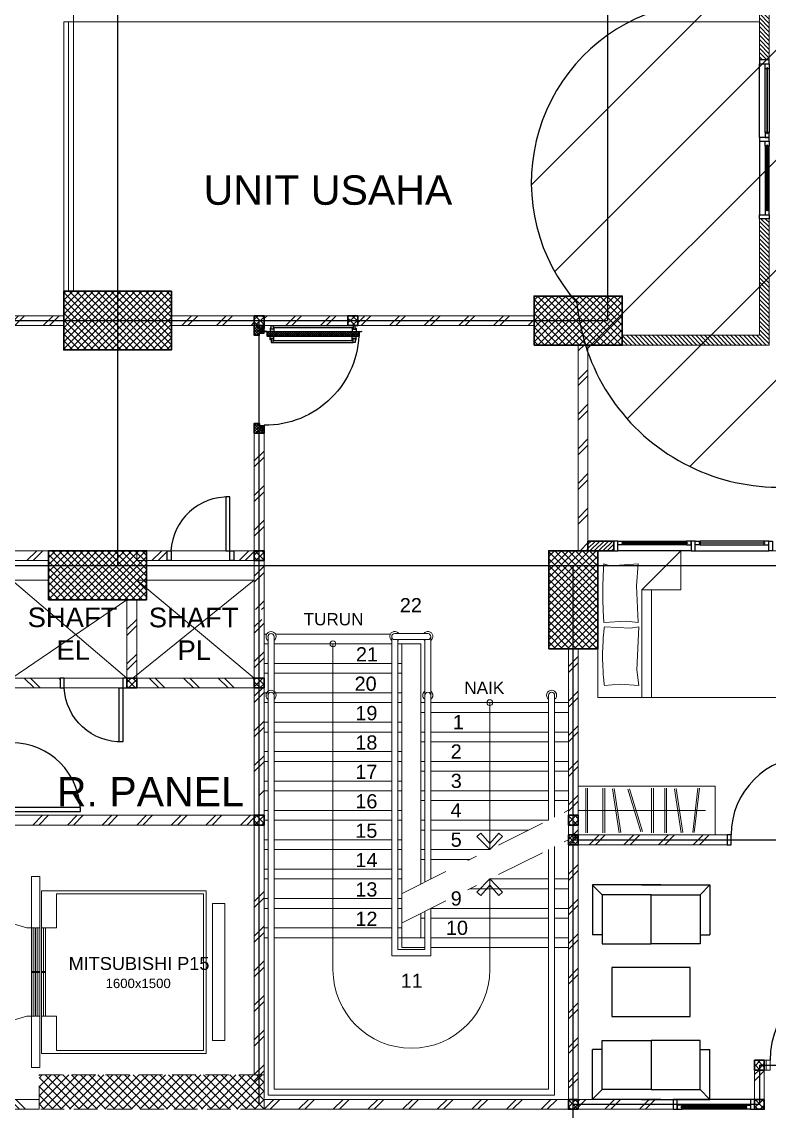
# Model space of a CAD drawing. Header units: millimetres. Extents: x -324 to 75, y -297 to 74.
# Drawn here: x -82.65 to -75.03, y 7.88 to 19 of the extents above; entities that cross this region are included whole.
import ezdxf
from ezdxf.enums import TextEntityAlignment as Align

# ---------------------------------------------------------------- set-up
doc = ezdxf.new("R2010")
doc.units = ezdxf.units.MM
doc.linetypes.add('ACAD_ISO02W100', pattern=[15, 12, -3])
doc.linetypes.add('DASHDOT', pattern=[1, 0.5, -0.25, 0, -0.25])
doc.layers.get('defpoints').update_dxf_attribs({"color": 1})
for name, color, linetype, lineweight in [('ars', 11, 'Continuous', 0), ('ars @ 1', 11, 'Continuous', 0), ('ARSIR', 31, 'Continuous', 5), ('KOL', 1, 'Continuous', 30), ('KOLOM', 4, 'Continuous', 9), ('lan', 7, 'Continuous', 15), ('LIFT', 15, 'Continuous', 15), ('NOT', 7, 'Continuous', 20), ('Stair', 7, 'Continuous', 15), ('tem', 5, 'Continuous', 20), ('u', 6, 'Continuous', 20)]:
    doc.layers.add(name, color=color, linetype=linetype, lineweight=lineweight)
doc.layers.add('as', color=1, linetype='Continuous', plot=False)
for name, color, linetype in [('FURNITURE', 68, 'Continuous'), ('HID', 1, 'Continuous'), ('Kusen', 30, 'Continuous'), ('STL', 6, 'Continuous')]:
    doc.layers.add(name, color=color, linetype=linetype)
doc.styles.add('RM25', font='arial.ttf')
doc.styles.get("Standard").update_dxf_attribs({"font": 'arial.ttf'})
pattern_1 = [(45, (0.09994, 0.1431), (-0.1767767, 0.1767767), []), (45, (0.16244, 0.1431), (-0.1767767, 0.1767767), [])]
pattern_2 = [(45, (0, -5), (-0.03535534, 0.03535534), []), (135, (0, -5), (-0.03535534, -0.03535534), [])]
pattern_3 = [(225, (1.1, 1e-06), (-0.014142, 0.014142), []), (135, (1.1, 1e-06), (0.014142, 0.014142), [])]
pattern_4 = [(315, (-2e-13, 1e-06), (0.014142, 0.014142), []), (45, (-2e-13, 1e-06), (-0.014142, 0.014142), [])]

# ---------------------------------------------------------------- blocks, each defined once
blk = doc.blocks.new('K 10.10')
at = {"layer": 'ars'}
h = blk.add_hatch(dxfattribs=at)
h.set_pattern_fill('_USER', color=256, scale=0.05, angle=45, double=1, pattern_type=0)
h.set_pattern_definition([(45, (0, 0), (-0.035355339, 0.035355339), []), (135, (0, 0), (-0.035355339, -0.035355339), [])])
h.paths.add_polyline_path([(1560.538, 1380.407), (1560.638, 1380.407), (1560.638, 1380.507), (1560.538, 1380.507)])
at = {"layer": 'KOL'}
blk.add_lwpolyline([(1560.538, 1380.407), (1560.638, 1380.407), (1560.638, 1380.507), (1560.538, 1380.507)], close=True, dxfattribs=at)
blk = doc.blocks.new('k1')
at = {"layer": 'ars'}
h = blk.add_hatch(dxfattribs=at)
h.set_pattern_fill('_USER', color=256, scale=0.05, angle=45, double=1, pattern_type=0)
h.set_pattern_definition(pattern_2)
h.paths.add_polyline_path([(-0.3, -0.55), (0.3, -0.55), (0.3, 0.55), (-0.3, 0.55)])
at = {"layer": 'KOL'}
blk.add_lwpolyline([(-0.3, -0.55), (0.3, -0.55), (0.3, 0.55), (-0.3, 0.55)], close=True, dxfattribs=at)
blk = doc.blocks.new('k2')
at = {"layer": 'ars'}
h = blk.add_hatch(dxfattribs=at)
h.set_pattern_fill('_USER', color=256, scale=0.05, angle=45, double=1, pattern_type=0)
h.set_pattern_definition(pattern_2)
h.paths.add_polyline_path([(-0.25, -0.5), (0.25, -0.5), (0.25, 0.5), (-0.25, 0.5)])
at = {"layer": 'KOL'}
blk.add_lwpolyline([(-0.25, -0.5), (0.25, -0.5), (0.25, 0.5), (-0.25, 0.5)], close=True, dxfattribs=at)
blk = doc.blocks.new('T. J1')
at = {"layer": 'Kusen'}
for p, q in [((-0.019, 0), (-0.769, 0)), ((-0.719, 0.1), (-0.069, 0.1)), ((-0.069, 0.06), (-0.719, 0.06)), ((0.021, 0), (0.771, 0)), ((0.721, 0.1), (0.071, 0.1)), ((0.071, 0.06), (0.721, 0.06))]:
    blk.add_line(p, q, dxfattribs=at)
for points in [[(-0.809, 0), (-0.769, 0), (-0.769, 0.1), (-0.809, 0.1)], [(-0.019, 0), (0.021, 0), (0.021, 0.1), (-0.019, 0.1)], [(0.811, 0), (0.771, 0), (0.771, 0.1), (0.811, 0.1)]]:
    blk.add_lwpolyline(points, close=True, dxfattribs=at)
for points in [[(-0.719, 0.077), (-0.719, 0.06), (-0.769, 0.06), (-0.769, 0.1), (-0.719, 0.1), (-0.719, 0.082), (-0.729, 0.082), (-0.729, 0.077), (-0.719, 0.077)], [(-0.069, 0.077), (-0.069, 0.06), (-0.019, 0.06), (-0.019, 0.1), (-0.069, 0.1), (-0.069, 0.082), (-0.059, 0.082), (-0.059, 0.077), (-0.069, 0.077)], [(0.071, 0.077), (0.071, 0.06), (0.021, 0.06), (0.021, 0.1), (0.071, 0.1), (0.071, 0.082), (0.061, 0.082), (0.061, 0.077), (0.071, 0.077)], [(0.721, 0.077), (0.721, 0.06), (0.771, 0.06), (0.771, 0.1), (0.721, 0.1), (0.721, 0.082), (0.731, 0.082), (0.731, 0.077), (0.721, 0.077)]]:
    blk.add_lwpolyline(points, dxfattribs=at)
at = {"layer": 'Kusen', "color": 141}
for points in [[(-0.729, 0.077), (-0.059, 0.077), (-0.059, 0.082), (-0.729, 0.082)], [(0.731, 0.077), (0.061, 0.077), (0.061, 0.082), (0.731, 0.082)]]:
    blk.add_lwpolyline(points, close=True, dxfattribs=at)
blk = doc.blocks.new('k3')
at = {"layer": 'ars'}
h = blk.add_hatch(dxfattribs=at)
h.set_pattern_fill('_USER', color=256, scale=0.05, angle=45, double=1, pattern_type=0)
h.set_pattern_definition([(45, (0, -5.05), (-0.03535534, 0.03535534), []), (135, (0, -5.05), (-0.03535534, -0.03535534), [])])
h.paths.add_polyline_path([(-0.25, -0.45), (0.25, -0.45), (0.25, 0.45), (-0.25, 0.45)])
at = {"layer": 'KOL'}
blk.add_lwpolyline([(-0.25, -0.45), (0.25, -0.45), (0.25, 0.45), (-0.25, 0.45)], close=True, dxfattribs=at)
blk = doc.blocks.new('D-P90')
at = {"layer": 'ars'}
h = blk.add_hatch(dxfattribs=at)
h.set_pattern_fill('ANSI37', color=256, scale=0.005, angle=-90, style=0)
h.set_pattern_definition([(45, (-1350.94906, -1248.591899), (0.01122532015, -0.01122532015), []), (315, (-1350.94906, -1248.591899), (-0.01122532015, -0.01122532015), [])])
h.paths.add_polyline_path([(0.009, -0.183, -0.414214), (0.01, -0.184), (0.01, -1.116, -0.414214), (0.009, -1.117), (-0.034, -1.117, 0.414214), (-0.037, -1.12), (-0.037, -1.142, -1), (-0.038, -1.142), (-0.038, -0.158, -1), (-0.037, -0.158), (-0.037, -0.181, 0.414214), (-0.034, -0.183)])
at = {"layer": 'as'}
for p, q in [((-0.04, -0.158), (-0.046, -0.158)), ((-0.042, -0.161), (-0.042, -0.155))]:
    blk.add_line(p, q, dxfattribs=at)
at = {"layer": 'HID'}
for p, q in [((-0.044, -0.125), (-0.092, -0.077)), ((-0.042, -0.123), (-0.091, -0.075)), ((-0.066, -0.147), (-0.023, -0.104)), ((-0.063, -0.147), (-0.023, -0.107)), ((0.966, -0.147), (0.923, -0.104)), ((0.963, -0.147), (0.923, -0.107)), ((0.942, -0.123), (0.991, -0.075)), ((0.944, -0.125), (0.992, -0.077))]:
    blk.add_line(p, q, dxfattribs=at)
for points in [[(-0.044, -0.125), (-0.044, -0.125), (-0.042, -0.123), (-0.042, -0.123)], [(0.944, -0.125), (0.944, -0.125), (0.942, -0.123), (0.942, -0.123)]]:
    blk.add_lwpolyline(points, dxfattribs=at)
at = {"layer": 'KOL'}
blk.add_line((0.97, -0.13), (0.97, -0.15), dxfattribs=at)
at = {"layer": 'Kusen', "ltscale": 2}
for p, q in [((-0.099, -0.221), (-0.099, -1.06)), ((-0.074, -0.211), (-0.04, -0.211)), ((-0.074, -0.221), (-0.074, -0.211)), ((-0.061, -0.251), (-0.061, -0.211)), ((-0.04, -0.251), (-0.04, -0.211)), ((0.046, -0.211), (0.012, -0.211)), ((0.012, -0.251), (0.012, -0.211)), ((0.033, -0.251), (0.033, -0.211)), ((0.046, -0.221), (0.046, -0.211)), ((0.073, -0.221), (0.073, -1.06)), ((-0.079, -0.241), (-0.079, -1.06)), ((-0.074, -0.251), (-0.074, -0.241)), ((-0.074, -0.251), (-0.04, -0.251)), ((0.046, -0.251), (0.012, -0.251)), ((0.046, -0.251), (0.046, -0.241)), ((0.053, -0.241), (0.053, -1.06)), ((-0.074, -1.05), (-0.04, -1.05)), ((-0.074, -1.05), (-0.074, -1.06)), ((-0.074, -1.08), (-0.074, -1.09)), ((-0.074, -1.09), (-0.04, -1.09)), ((-0.061, -1.05), (-0.061, -1.09)), ((-0.04, -1.05), (-0.04, -1.09)), ((0.046, -1.05), (0.012, -1.05)), ((0.012, -1.05), (0.012, -1.09)), ((0.046, -1.09), (0.012, -1.09)), ((0.033, -1.05), (0.033, -1.09)), ((0.046, -1.05), (0.046, -1.06)), ((0.046, -1.08), (0.046, -1.09))]:
    blk.add_line(p, q, dxfattribs=at)
at = {"layer": 'Kusen'}
for p, q in [((-0.042, -0.155), (-0.038, -0.156)), ((-0.042, -0.157), (-0.038, -0.158))]:
    blk.add_line(p, q, dxfattribs=at)
at = {"layer": 'Kusen', "ltscale": 2}
for points in [[(-0.099, -0.241), (-0.061, -0.241), (-0.061, -0.221), (-0.099, -0.221), (-0.099, -0.241)], [(0.073, -0.241), (0.033, -0.241), (0.033, -0.221), (0.073, -0.221), (0.073, -0.241)], [(-0.101, -1.06), (-0.061, -1.06), (-0.061, -1.08), (-0.101, -1.08), (-0.101, -1.06)], [(0.073, -1.06), (0.033, -1.06), (0.033, -1.08), (0.073, -1.08), (0.073, -1.06)]]:
    blk.add_lwpolyline(points, dxfattribs=at)
at = {"layer": 'Kusen'}
blk.add_circle((-0.042, -0.158), 0.001, dxfattribs=at)
for radius, start, end in [(0.0025, 75.7804, 11.3851), (0.961, 270, 0.4597)]:
    blk.add_arc((-0.042, -0.158), radius, start, end, dxfattribs=at)
at = {"layer": 'STL'}
for p, q in [((-0.038, -0.158), (-0.038, -1.142)), ((-0.037, -0.181), (-0.037, -0.158)), ((-0.034, -0.183), (0.009, -0.183)), ((0.01, -0.184), (0.01, -1.116)), ((-0.037, -1.12), (-0.037, -1.142)), ((-0.034, -1.117), (0.009, -1.117))]:
    blk.add_line(p, q, dxfattribs=at)
for points in [[(0, -0.1), (0, -0.103), (-0.019, -0.103, 0.414214), (-0.02, -0.105), (-0.02, -0.148, -0.414214), (-0.022, -0.15), (-0.068, -0.15, -0.414214), (-0.07, -0.148), (-0.07, -0.13), (-0.067, -0.13), (-0.067, -0.146, 0.414214), (-0.065, -0.147), (-0.024, -0.147, 0.414214), (-0.023, -0.146), (-0.023, -0.102, -0.414214), (-0.021, -0.1)], [(0.9, -0.1), (0.9, -0.103), (0.919, -0.103, -0.414214), (0.92, -0.105), (0.92, -0.148, 0.414214), (0.922, -0.15), (0.968, -0.15, 0.414214), (0.97, -0.148), (0.97, -0.13), (0.967, -0.13), (0.967, -0.146, -0.414214), (0.966, -0.147), (0.925, -0.147, -0.414214), (0.923, -0.146), (0.923, -0.102, 0.414214), (0.921, -0.1)]]:
    blk.add_lwpolyline(points, format="xyb", close=True, dxfattribs=at)
blk.add_lwpolyline([(0.009, -0.182), (-0.034, -0.182, -0.414214), (-0.035, -0.181), (-0.035, -0.158, 1), (-0.04, -0.158), (-0.04, -1.142, 1), (-0.035, -1.142), (-0.035, -1.12, -0.414214), (-0.034, -1.119), (0.009, -1.119, 0.414214), (0.012, -1.116), (0.012, -0.184)], format="xyb", dxfattribs=at)
for centre, radius, start, end in [((-0.038, -0.158), 0.00075, 0, 180), ((-0.034, -0.181), 0.0025, 180, 270), ((0.009, -0.184), 0.0025, 360, 90), ((0.009, -0.184), 0.001, 360, 90), ((-0.038, -1.142), 0.00075, 180, 0), ((-0.034, -1.12), 0.0025, 90, 180), ((0.009, -1.116), 0.001, 270, 0)]:
    blk.add_arc(centre, radius, start, end, dxfattribs=at)
blk = doc.blocks.new('PINTU DARURAT')
at = {"layer": 'ARSIR'}
h = blk.add_hatch(dxfattribs=at)
h.set_pattern_fill('_USER', color=256, scale=0.02, angle=315, style=0, double=1, pattern_type=0)
h.set_pattern_definition(pattern_4)
edge = h.paths.add_edge_path()
edge.add_line((0, 0), (0.1, 0))
edge.add_line((0.1, 0), (0.1, 0.05))
edge.add_line((0.1, 0.05), (0.077, 0.05))
edge.add_line((0.077, 0.05), (0.077, 0.096))
edge.add_arc((0.076, 0.096), 0.0015, 360, 450)
edge.add_line((0.075, 0.097), (0.035, 0.097))
edge.add_arc((0.035, 0.096), 0.0015, 90, 180)
edge.add_line((0.033, 0.096), (0.033, 0.08))
edge.add_line((0.033, 0.08), (0.03, 0.08))
edge.add_line((0.03, 0.08), (0.03, 0.1))
edge.add_line((0.03, 0.1), (0, 0.1))
edge.add_line((0, 0.1), (0, 0))
h = blk.add_hatch(dxfattribs=at)
h.set_pattern_fill('_USER', color=256, scale=0.02, angle=315, style=0, double=1, pattern_type=0)
h.set_pattern_definition(pattern_4)
edge = h.paths.add_edge_path()
edge.add_line((0, 0), (0.1, 0))
edge.add_line((0.1, 0), (0.1, 0.05))
edge.add_line((0.1, 0.05), (0.077, 0.05))
edge.add_line((0.077, 0.05), (0.077, 0.096))
edge.add_arc((0.076, 0.096), 0.0015, 360, 450)
edge.add_line((0.075, 0.097), (0.035, 0.097))
edge.add_arc((0.035, 0.096), 0.0015, 90, 180)
edge.add_line((0.033, 0.096), (0.033, 0.08))
edge.add_line((0.033, 0.08), (0.03, 0.08))
edge.add_line((0.03, 0.08), (0.03, 0.1))
edge.add_line((0.03, 0.1), (0, 0.1))
edge.add_line((0, 0.1), (0, 0))
h = blk.add_hatch(dxfattribs=at)
h.set_pattern_fill('_USER', color=256, scale=0.02, angle=315, style=0, double=1, pattern_type=0)
h.set_pattern_definition(pattern_3)
edge = h.paths.add_edge_path()
edge.add_line((1.1, 0), (1, 0))
edge.add_line((1, 0), (1, 0.05))
edge.add_line((1, 0.05), (1.023, 0.05))
edge.add_line((1.023, 0.05), (1.023, 0.096))
edge.add_arc((1.024, 0.096), 0.0015, -630, -540, ccw=False)
edge.add_line((1.024, 0.097), (1.065, 0.097))
edge.add_arc((1.065, 0.096), 0.0015, -360, -270, ccw=False)
edge.add_line((1.067, 0.096), (1.067, 0.08))
edge.add_line((1.067, 0.08), (1.07, 0.08))
edge.add_line((1.07, 0.08), (1.07, 0.1))
edge.add_line((1.07, 0.1), (1.1, 0.1))
edge.add_line((1.1, 0.1), (1.1, 0))
h = blk.add_hatch(dxfattribs=at)
h.set_pattern_fill('_USER', color=256, scale=0.02, angle=315, style=0, double=1, pattern_type=0)
h.set_pattern_definition(pattern_3)
edge = h.paths.add_edge_path()
edge.add_line((1.1, 0), (1, 0))
edge.add_line((1, 0), (1, 0.05))
edge.add_line((1, 0.05), (1.023, 0.05))
edge.add_line((1.023, 0.05), (1.023, 0.096))
edge.add_arc((1.024, 0.096), 0.0015, -630, -540, ccw=False)
edge.add_line((1.024, 0.097), (1.065, 0.097))
edge.add_arc((1.065, 0.096), 0.0015, -360, -270, ccw=False)
edge.add_line((1.067, 0.096), (1.067, 0.08))
edge.add_line((1.067, 0.08), (1.07, 0.08))
edge.add_line((1.07, 0.08), (1.07, 0.1))
edge.add_line((1.07, 0.1), (1.1, 0.1))
edge.add_line((1.1, 0.1), (1.1, 0))
at = {"layer": 'KOL'}
blk.add_line((1.1, 0.1), (1.1, 0), dxfattribs=at)
blk.add_line((1.1, 0.1), (1.1, 0), dxfattribs=at)
blk.add_line((1.1, 0.1), (1.1, 0), dxfattribs=at)
blk.add_line((1.1, 0.1), (1.1, 0), dxfattribs=at)
for points in [[(0, 0), (0.1, 0), (0.1, 0.05), (0.077, 0.05), (0.077, 0.096, 0.414214), (0.075, 0.097), (0.035, 0.097, 0.414214), (0.033, 0.096), (0.033, 0.08), (0.03, 0.08), (0.03, 0.1), (0, 0.1)], [(0, 0), (0.1, 0), (0.1, 0.05), (0.077, 0.05), (0.077, 0.096, 0.414214), (0.075, 0.097), (0.035, 0.097, 0.414214), (0.033, 0.096), (0.033, 0.08), (0.03, 0.08), (0.03, 0.1), (0, 0.1)], [(1.1, 0), (1, 0), (1, 0.05), (1.023, 0.05), (1.023, 0.096, -0.414214), (1.024, 0.097), (1.065, 0.097, -0.414214), (1.067, 0.096), (1.067, 0.08), (1.07, 0.08), (1.07, 0.1), (1.1, 0.1)], [(1.1, 0), (1, 0), (1, 0.05), (1.023, 0.05), (1.023, 0.096, -0.414214), (1.024, 0.097), (1.065, 0.097, -0.414214), (1.067, 0.096), (1.067, 0.08), (1.07, 0.08), (1.07, 0.1), (1.1, 0.1)]]:
    blk.add_lwpolyline(points, format="xyb", close=True, dxfattribs=at)
at = {"layer": 'Kusen', "xscale": -1, "rotation": 180}
blk.add_blockref('D-P90', (0.1, -0.05), dxfattribs=at)
blk = doc.blocks.new('P.80')
at = {"layer": 'Kusen'}
for points in [[(-69.809, -74.837), (-69.769, -74.837), (-69.769, -74.037), (-69.809, -74.037)], [(-70.609, -74.937), (-70.569, -74.937), (-70.569, -74.837), (-70.609, -74.837)], [(-69.769, -74.937), (-69.729, -74.937), (-69.729, -74.837), (-69.769, -74.837)]]:
    blk.add_lwpolyline(points, close=True, dxfattribs=at)
blk.add_arc((-69.769, -74.837), 0.8, 90, 180, dxfattribs=at)
blk = doc.blocks.new('P-90')
at = {"layer": 'Kusen'}
blk.add_lwpolyline([(374.691, -21.598), (374.741, -21.598), (374.741, -22.498), (374.691, -22.498)], close=True, dxfattribs=at)
at = {"layer": 'Kusen', "lineweight": 9}
for points in [[(373.801, -22.498), (373.841, -22.498), (373.841, -22.598), (373.801, -22.598)], [(374.741, -22.498), (374.781, -22.498), (374.781, -22.598), (374.741, -22.598)]]:
    blk.add_lwpolyline(points, close=True, dxfattribs=at)
at = {"layer": 'Kusen'}
blk.add_arc((374.741, -22.498), 0.9, 90, 180, dxfattribs=at)
blk = doc.blocks.new('BED1')
at = {"color": 0, "linetype": 'Continuous'}
for points in [[(1.998, 0), (1.998, 1.498), (0, 1.498), (0, 0), (1.998, 0)], [(1.548, 1.099), (1.149, 1.099), (1.149, 1.498), (1.548, 1.099)], [(1.935, 1.366), (1.944, 1.246), (1.947, 1.126), (1.947, 1.006), (1.944, 0.886), (1.935, 0.766), (1.707, 0.781), (1.586, 0.766), (1.602, 1.14), (1.586, 1.366), (1.872, 1.343), (1.935, 1.366)], [(1.449, 1.099), (1.449, 0)], [(1.548, 1.099), (1.548, 0)], [(1.93, 0.123), (1.772, 0.138), (1.58, 0.123), (1.598, 0.283), (1.58, 0.723), (1.663, 0.709), (1.93, 0.723)], [(1.93, 0.123), (1.931, 0.133), (1.932, 0.143), (1.933, 0.151), (1.935, 0.161), (1.935, 0.171), (1.936, 0.18), (1.937, 0.189), (1.938, 0.199), (1.938, 0.208), (1.939, 0.218), (1.941, 0.226), (1.941, 0.236), (1.942, 0.246), (1.942, 0.254), (1.943, 0.264), (1.943, 0.274), (1.944, 0.283), (1.944, 0.292), (1.946, 0.301), (1.946, 0.311), (1.946, 0.321), (1.947, 0.329), (1.947, 0.339), (1.947, 0.349), (1.947, 0.358), (1.948, 0.367), (1.948, 0.377), (1.948, 0.386), (1.948, 0.396), (1.948, 0.404), (1.948, 0.414), (1.948, 0.424), (1.948, 0.433), (1.948, 0.442), (1.948, 0.452), (1.948, 0.461), (1.948, 0.471), (1.948, 0.479), (1.947, 0.489), (1.947, 0.499), (1.947, 0.508), (1.947, 0.517), (1.946, 0.527), (1.946, 0.536), (1.946, 0.546), (1.944, 0.554), (1.944, 0.564), (1.943, 0.574), (1.943, 0.584), (1.942, 0.592), (1.942, 0.602), (1.941, 0.611), (1.941, 0.62), (1.939, 0.63), (1.938, 0.639), (1.938, 0.649), (1.937, 0.657), (1.936, 0.667), (1.935, 0.677), (1.935, 0.686), (1.933, 0.695), (1.932, 0.705), (1.931, 0.714), (1.93, 0.723)]]:
    blk.add_lwpolyline(points, dxfattribs=at)
blk = doc.blocks.new('LEMARI1')
for points in [[(0.7, 0.499), (-0.7, 0.499)], [(-0.7, 0), (0.7, 0), (0.7, 0.499), (-0.7, 0.499), (-0.7, 0)], [(-0.539, 0.476), (-0.485, 0.023)], [(-0.469, 0.025), (-0.521, 0.477)], [(-0.3, 0.475), (-0.37, 0.024)], [(-0.352, 0.022), (-0.282, 0.471)], [(-0.203, 0.477), (-0.203, 0.022)], [(-0.185, 0.022), (-0.185, 0.477)], [(-0.068, 0.477), (-0.068, 0.022)], [(-0.05, 0.022), (-0.05, 0.477)], [(0.176, 0.472), (0.044, 0.036)], [(0.061, 0.031), (0.194, 0.467)], [(0.332, 0.475), (0.263, 0.024)], [(0.28, 0.022), (0.35, 0.471)], [(0.429, 0.477), (0.429, 0.022)], [(0.447, 0.022), (0.447, 0.477)], [(0.605, 0.477), (0.605, 0.022)], [(0.623, 0.022), (0.623, 0.477)], [(0.7, 0.249), (-0.599, 0.249)]]:
    blk.add_lwpolyline(points)
blk = doc.blocks.new('tamu02')
at = {"linetype": 'Continuous'}
for points in [[(-0.5, 1.245), (-0.6, 1.345)], [(0.1, 1.345), (-0.599, 1.345), (-0.599, 0.834)], [(-0.099, 1.345), (0.6, 1.345), (0.6, 0.834)], [(0.5, 1.245), (0.6, 1.345)], [(-0.499, 0.744), (0, 0.744), (0, 1.245), (-0.499, 1.245), (-0.499, 0.744)], [(0.5, 0.744), (0, 0.744), (0, 1.245), (0.5, 1.245), (0.5, 0.744)], [(-0.499, 0.834), (-0.599, 0.834)], [(0.5, 0.834), (0.6, 0.834)], [(-0.499, -0.244), (0, -0.244), (0, -0.745), (-0.499, -0.745), (-0.499, -0.244)], [(0.5, -0.244), (0, -0.244), (0, -0.745), (0.5, -0.745), (0.5, -0.244)], [(0.1, -0.845), (-0.599, -0.845), (-0.599, -0.334)], [(-0.499, -0.334), (-0.599, -0.334)], [(-0.099, -0.845), (0.6, -0.845), (0.6, -0.334)], [(0.5, -0.334), (0.6, -0.334)], [(-0.5, -0.745), (-0.6, -0.845)], [(0.5, -0.745), (0.6, -0.845)]]:
    blk.add_lwpolyline(points, dxfattribs=at)
blk.add_lwpolyline([(0.4, 0.5), (0.4, 0), (-0.4, 0), (-0.4, 0.5), (0.4, 0.5)])
blk = doc.blocks.new('T. J2')
at = {"layer": 'Kusen'}
for p, q in [((-0.419, 0), (0.331, 0)), ((-0.369, 0.1), (0.281, 0.1)), ((0.281, 0.06), (-0.369, 0.06))]:
    blk.add_line(p, q, dxfattribs=at)
for points in [[(-0.459, 0), (-0.419, 0), (-0.419, 0.1), (-0.459, 0.1)], [(0.331, 0), (0.371, 0), (0.371, 0.1), (0.331, 0.1)]]:
    blk.add_lwpolyline(points, close=True, dxfattribs=at)
for points in [[(-0.369, 0.077), (-0.369, 0.06), (-0.419, 0.06), (-0.419, 0.1), (-0.369, 0.1), (-0.369, 0.082), (-0.379, 0.082), (-0.379, 0.077), (-0.369, 0.077)], [(0.281, 0.077), (0.281, 0.06), (0.331, 0.06), (0.331, 0.1), (0.281, 0.1), (0.281, 0.082), (0.291, 0.082), (0.291, 0.077), (0.281, 0.077)]]:
    blk.add_lwpolyline(points, dxfattribs=at)
at = {"layer": 'Kusen', "color": 141}
blk.add_lwpolyline([(-0.379, 0.077), (0.291, 0.077), (0.291, 0.082), (-0.379, 0.082)], close=True, dxfattribs=at)
blk = doc.blocks.new('P.60')
at = {"layer": 'Kusen'}
for points in [[(1472.835, 997.535), (1472.875, 997.535), (1472.875, 997.435), (1472.835, 997.435)], [(1473.475, 997.535), (1473.515, 997.535), (1473.515, 997.435), (1473.475, 997.435)], [(1472.875, 996.885), (1472.915, 996.885), (1472.915, 997.435), (1472.875, 997.435)]]:
    blk.add_lwpolyline(points, close=True, dxfattribs=at)
blk.add_arc((1472.895, 997.466), 0.581, 268.0266, 356.9943, dxfattribs=at)
blk = doc.blocks.new('LIFT PENUMPANG')
at = {"layer": 'LIFT'}
for points in [[(-0.705, 1.955), (-0.705, 1.83), (0.695, 1.83), (0.695, 1.955)], [(-0.835, 1.765), (-0.835, 0.085), (0.825, 0.085), (0.825, 1.765)], [(-0.805, 1.735), (-0.805, 0.235), (-0.455, 0.235), (-0.455, 0.085), (0.445, 0.085), (0.445, 0.235), (0.795, 0.235), (0.795, 1.735)], [(-0.455, 0.085), (0.445, 0.085), (0.445, 0.125), (-0.455, 0.125)], [(-0.455, 0.105), (0.445, 0.105), (0.445, 0.125), (-0.455, 0.125)], [(-0.01, 0.125), (0, 0.125), (0, 0.085), (-0.01, 0.085)], [(-0.455, 0.025), (0.445, 0.025), (0.445, 0.065), (-0.455, 0.065)], [(-0.455, 0.045), (0.445, 0.045), (0.445, 0.065), (-0.455, 0.065)], [(-0.455, -0.02), (0.445, -0.02), (0.445, 0.02), (-0.455, 0.02)], [(-0.455, 0), (0.445, 0), (0.445, 0.02), (-0.455, 0.02)], [(-0.01, 0.065), (0, 0.065), (0, 0.025), (-0.01, 0.025)], [(-0.01, 0.02), (0, 0.02), (0, -0.02), (-0.01, -0.02)]]:
    blk.add_lwpolyline(points, close=True, dxfattribs=at)
for points in [[(-0.455, -0.02), (-0.98, -0.02), (-0.98, 0.065), (0.97, 0.065), (0.97, -0.02), (0.445, -0.02)], [(-0.455, -0.02), (-0.455, -0.065), (-0.53, -0.32)], [(0.445, -0.02), (0.445, -0.065), (0.52, -0.32)]]:
    blk.add_lwpolyline(points, dxfattribs=at)
at = {"layer": 'KOLOM', "extrusion": (0, 0, -1), "zscale": -1, "rotation": 270}
blk.add_blockref('K 10.10', (-1379.877, 1560.318), dxfattribs=at)
at = {"layer": 'KOLOM', "extrusion": (0, 0, -1), "xscale": -1, "zscale": -1, "rotation": 90}
blk.add_blockref('K 10.10', (1379.887, 1560.318), dxfattribs=at)
blk = doc.blocks.new('LIFT TENGAH')
at = {"layer": 'ars'}
h = blk.add_hatch(dxfattribs=at)
h.set_pattern_fill('TEMBOK', color=256, scale=0.25)
h.set_pattern_definition([(45, (1.7978, -8.52464), (-0.1767767, 0.1767767), []), (45, (1.8603, -8.52464), (-0.1767767, 0.1767767), [])])
h.paths.add_polyline_path([(4.185, 5.6), (3.81, 5.6), (3.81, 5.7), (4.185, 5.7)])
h = blk.add_hatch(dxfattribs=at)
h.set_pattern_fill('TEMBOK', color=256, scale=0.25)
h.set_pattern_definition([(45, (3.0728, -8.52464), (-0.1767767, 0.1767767), []), (45, (3.1353, -8.52464), (-0.1767767, 0.1767767), [])])
h.paths.add_polyline_path([(5.395, 5.6), (5.085, 5.6), (5.085, 5.7), (5.395, 5.7)])
h = blk.add_hatch(dxfattribs=at)
h.set_pattern_fill('TEMBOK', color=256, scale=0.25)
h.set_pattern_definition([(45, (3.9628, -8.52464), (-0.1767767, 0.1767767), []), (45, (4.0253, -8.52464), (-0.1767767, 0.1767767), [])])
h.paths.add_polyline_path([(6.285, 5.6), (6.075, 5.6), (6.075, 5.7), (6.285, 5.7)])
h = blk.add_hatch(dxfattribs=at)
h.set_pattern_fill('TEMBOK', color=256, scale=0.25)
h.set_pattern_definition([(45, (-33.865, -7.775), (-0.1767767, 0.1767767), []), (45, (-33.8025, -7.775), (-0.1767767, 0.1767767), [])])
h.paths.add_polyline_path([(6.285, 5.6), (6.385, 5.6), (6.385, 5.1), (6.285, 5.1)])
h = blk.add_hatch(dxfattribs=at)
h.set_pattern_fill('TEMBOK', color=256, scale=0.25)
h.set_pattern_definition([(45, (30.8678, -10.87464), (-0.1767767, 0.1767767), []), (45, (30.9303, -10.87464), (-0.1767767, 0.1767767), [])])
h.paths.add_polyline_path([(4.985, 4.4), (5.085, 4.4), (5.085, 5.2), (4.985, 5.2)])
h = blk.add_hatch(dxfattribs=at)
h.set_pattern_fill('TEMBOK', color=256, scale=0.25)
h.set_pattern_definition([(45, (-0.87266, -7.475), (-0.1767767, 0.1767767), []), (45, (-0.81016, -7.475), (-0.1767767, 0.1767767), [])])
h.paths.add_polyline_path([(6.385, 3.2), (6.385, 5), (6.285, 5), (6.285, 3.2)])
h = blk.add_hatch(dxfattribs=at)
h.set_pattern_fill('TEMBOK', color=256, scale=0.25)
h.set_pattern_definition([(315, (-4.09, 47.955), (-0.1767767, -0.1767767), []), (315, (-4.0275, 47.955), (-0.1767767, -0.1767767), [])])
h.paths.add_polyline_path([(3.81, 4.4), (3.81, 4.3), (4.305, 4.3), (4.305, 4.4)])
h = blk.add_hatch(dxfattribs=at)
h.set_pattern_fill('TEMBOK', color=256, scale=0.25)
h.set_pattern_definition([(315, (-2.11, 47.955), (-0.1767767, -0.1767767), []), (315, (-2.0475, 47.955), (-0.1767767, -0.1767767), [])])
h.paths.add_polyline_path([(6.285, 4.3), (5.085, 4.3), (5.085, 4.4), (6.285, 4.4)])
at = {"layer": 'ars @ 1'}
h = blk.add_hatch(dxfattribs=at)
h.set_pattern_fill('TEMBOK', color=256, scale=0.25)
h.set_pattern_definition([(45, (1555.54661, -439.5552), (-0.176776695, 0.176776695), []), (45, (1555.60911, -439.5552), (-0.176776695, 0.176776695), [])])
h.paths.add_polyline_path([(3.81, 3), (3.81, 2.9), (6.285, 2.9), (6.285, 3)])
h = blk.add_hatch(dxfattribs=at)
h.set_pattern_fill('TEMBOK', color=256, scale=0.25)
h.set_pattern_definition([(45, (1555.45412, -401.6752), (-0.176776695, 0.176776695), []), (45, (1555.51662, -401.6752), (-0.176776695, 0.176776695), [])])
h.paths.add_polyline_path([(6.285, 0.1), (6.385, 0.1), (6.385, 2.4), (6.285, 2.4)])
h = blk.add_hatch(dxfattribs=at)
h.set_pattern_fill('TEMBOK', color=256, scale=0.25)
h.set_pattern_definition([(315, (1555.54661, 442.5552), (-0.176776695, -0.176776695), []), (315, (1555.60911, 442.5552), (-0.176776695, -0.176776695), [])])
h.paths.add_polyline_path([(4.088, 0), (4.088, 0.1), (3.81, 0.1), (3.81, 0)])
at = {"layer": 'KOLOM'}
h = blk.add_hatch(dxfattribs=at)
h.set_pattern_fill('ANSI37', color=256, scale=0.02, style=0)
h.set_pattern_definition([(45, (250.513103, -153.6083), (-0.04490128, 0.04490128), []), (135, (250.513103, -153.6083), (-0.04490128, -0.04490128), [])])
h.paths.add_polyline_path([(4.088, 0.35), (4.088, 0), (6.385, 0), (6.385, 0.35)])
for p, q in [((5.995, 5.7), (5.435, 5.7)), ((6.035, 5.6), (5.435, 5.6)), ((4.985, 4.4), (3.81, 5.4)), ((3.81, 4.4), (4.985, 5.2))]:
    blk.add_line(p, q)
for points in [[(3.81, 5.4), (4.185, 5.4)], [(6.285, 5.4), (5.047, 4.4)], [(5.085, 5.4), (6.285, 5.4)], [(5.085, 5.4), (6.285, 4.4)]]:
    blk.add_lwpolyline(points)
at = {"layer": 'ars'}
for p, q in [((6.412, 4.25), (6.385, 4.25)), ((6.412, 4.25), (6.385, 4.25)), ((6.425, 0.144), (6.425, 4.225)), ((6.488, 0.206), (6.488, 4.225)), ((6.425, 3.95), (6.385, 3.95)), ((6.425, 3.65), (6.385, 3.65)), ((6.425, 3.35), (6.385, 3.35)), ((6.425, 3.05), (6.385, 3.05)), ((6.425, 2.75), (6.385, 2.75)), ((6.425, 2.45), (6.385, 2.45)), ((6.425, 2.15), (6.385, 2.15)), ((6.425, 1.85), (6.385, 1.85))]:
    blk.add_line(p, q, dxfattribs=at)
for radius, start, end in [(0.0512, 307.5719, 232.4281), (0.0312, 0, 180)]:
    blk.add_arc((6.456, 4.225), radius, start, end, dxfattribs=at)
at = {"layer": 'KOLOM', "linetype": 'ACAD_ISO02W100', "ltscale": 0.02}
blk.add_lwpolyline([(4.088, 0.35), (6.385, 0.35), (6.385, 0), (4.088, 0)], close=True, dxfattribs=at)
at = {"layer": 'Kusen'}
blk.add_lwpolyline([(3.81, 3.08), (3.81, 3.04), (4.51, 3.04), (4.51, 3.08)], close=True, dxfattribs=at)
blk.add_arc((3.81, 3.04), 0.7, 0, 90, dxfattribs=at)
at = {"layer": 'lan'}
for p, q in [((6.425, 4.15), (6.385, 4.15)), ((6.425, 3.85), (6.385, 3.85)), ((6.425, 3.55), (6.385, 3.55)), ((6.425, 3.25), (6.385, 3.25)), ((6.425, 2.95), (6.385, 2.95)), ((6.425, 2.65), (6.385, 2.65)), ((6.425, 2.35), (6.385, 2.35)), ((6.425, 2.05), (6.385, 2.05)), ((6.425, 1.75), (6.385, 1.75))]:
    blk.add_line(p, q, dxfattribs=at)
at = {"layer": 'tem'}
for points in [[(4.185, 5.6), (3.81, 5.6), (3.81, 5.7), (4.185, 5.7)], [(5.395, 5.6), (5.085, 5.6), (5.085, 5.7), (5.395, 5.7)], [(6.285, 5.6), (6.075, 5.6), (6.075, 5.7), (6.285, 5.7)], [(6.385, 4.4), (6.385, 5.6), (6.285, 5.6), (6.285, 4.4)], [(5.085, 4.4), (4.985, 4.4), (4.985, 5.2), (5.085, 5.2)], [(4.305, 4.3), (3.81, 4.3), (3.81, 4.4), (4.305, 4.4)], [(4.345, 4.4), (4.945, 4.4), (4.945, 4.3), (4.345, 4.3)], [(6.285, 4.3), (5.085, 4.3), (5.085, 4.4), (6.285, 4.4)], [(6.385, 3), (6.385, 4.3), (6.285, 4.3), (6.285, 3)], [(3.81, 3), (3.81, 2.9), (6.285, 2.9), (6.285, 3)], [(6.285, 0.35), (6.385, 0.35), (6.385, 2.9), (6.285, 2.9)], [(3.81, 0), (3.81, 0.1), (4.088, 0.1), (4.088, 0)]]:
    blk.add_lwpolyline(points, close=True, dxfattribs=at)
at = {"rotation": 270}
blk.add_blockref('LIFT PENUMPANG', (4.03, 1.395), dxfattribs=at)
at = {"layer": 'KOLOM', "extrusion": (0, 0, -1), "xscale": -1, "zscale": -1, "rotation": 180}
for p in [(-1566.923, 1386.107), (-1565.623, 1384.807), (-1566.923, 1384.807), (-1566.923, 1383.407)]:
    blk.add_blockref('K 10.10', p, dxfattribs=at)
at = {"layer": 'Kusen', "rotation": 180}
blk.add_blockref('P.60', (1478.91, 1003.135), dxfattribs=at)
at = {"layer": 'Kusen', "xscale": -1}
blk.add_blockref('P.60', (1477.82, -993.135), dxfattribs=at)
blk = doc.blocks.new('A-2')
at = {"layer": 'ars'}
h = blk.add_hatch(dxfattribs=at)
h.set_pattern_fill('ANSI31', color=256, scale=0.25, style=0)
h.set_pattern_definition([(315, (7.367514, 41.76774), (-0.022097087, -0.022097087), [])])
h.paths.add_polyline_path([(8.467, 17.758), (8.567, 17.758), (8.567, 16.468), (7.067, 16.468), (7.067, 16.568), (8.467, 16.568)])
h.paths.add_polyline_path([(8.467, 20.558), (8.567, 20.558), (8.567, 19.378), (8.467, 19.378)])
h.paths.add_polyline_path([(8.467, 23.658), (8.567, 23.658), (8.567, 22.178), (8.467, 22.178)])
h.paths.add_polyline_path([(8.467, 26.758), (8.567, 26.758), (8.567, 25.278), (8.467, 25.278)])
h.paths.add_polyline_path([(8.467, 29.858), (8.567, 29.858), (8.567, 28.378), (8.467, 28.378)])
h.paths.add_polyline_path([(8.467, 32.958), (8.567, 32.958), (8.567, 31.478), (8.467, 31.478)])
h.paths.add_polyline_path([(8.467, 36.058), (8.567, 36.058), (8.567, 34.578), (8.467, 34.578)])
h.paths.add_polyline_path([(8.567, 40.778), (8.467, 40.778), (8.467, 41.668), (7.067, 41.668), (7.067, 41.768), (8.567, 41.768)])
h.paths.add_polyline_path([(8.467, 39.158), (8.567, 39.158), (8.567, 37.678), (8.467, 37.678)])
h = blk.add_hatch(dxfattribs=at)
h.set_pattern_fill('TEMBOK', color=256, scale=0.25)
h.set_pattern_definition(pattern_1)
h.paths.add_polyline_path([(1.367, 16.668), (1.367, 16.768), (-0.633, 16.768), (-0.633, 16.668)])
h = blk.add_hatch(dxfattribs=at)
h.set_pattern_fill('TEMBOK', color=256, scale=0.25)
h.set_pattern_definition(pattern_1)
h.paths.add_polyline_path([(3.312, 16.768), (3.312, 16.668), (2.467, 16.668), (2.467, 16.768)])
h = blk.add_hatch(dxfattribs=at)
h.set_pattern_fill('TEMBOK', color=256, scale=0.25)
h.set_pattern_definition(pattern_1)
h.paths.add_polyline_path([(4.267, 16.768), (4.267, 16.668), (3.412, 16.668), (3.412, 16.768)])
h = blk.add_hatch(dxfattribs=at)
h.set_pattern_fill('TEMBOK', color=256, scale=0.25)
h.set_pattern_definition(pattern_1)
h.paths.add_polyline_path([(6.167, 16.768), (6.167, 16.668), (4.367, 16.668), (4.367, 16.768)])
h = blk.add_hatch(dxfattribs=at)
h.set_pattern_fill('TEMBOK', color=256, scale=0.25)
h.set_pattern_definition(pattern_1)
h.paths.add_polyline_path([(6.617, 16.468), (6.717, 16.468), (6.717, 14.368), (6.617, 14.368)])
h = blk.add_hatch(dxfattribs=at)
h.set_pattern_fill('TEMBOK', color=256, scale=0.25)
h.set_pattern_definition(pattern_1)
h.paths.add_polyline_path([(3.312, 15.568), (3.412, 15.568), (3.412, 14.368), (3.312, 14.368)])
h = blk.add_hatch(dxfattribs=at)
h.set_pattern_fill('ANSI31', color=256, scale=0.25, angle=180, style=0)
h.set_pattern_definition([(45, (504.645883, -325.731844), (-0.0220970869, 0.0220970869), [])])
h.paths.add_polyline_path([(6.717, 14.368), (6.982, 14.368), (6.982, 14.468), (6.717, 14.468)])
h = blk.add_hatch(dxfattribs=at)
h.set_pattern_fill('TEMBOK', color=256, scale=0.25)
h.set_pattern_definition(pattern_1)
h.paths.add_polyline_path([(6.617, 11.668), (6.617, 13.368), (6.517, 13.368), (6.517, 11.668)])
h = blk.add_hatch(dxfattribs=at)
h.set_pattern_fill('TEMBOK', color=256, scale=0.25)
h.set_pattern_definition(pattern_1)
h.paths.add_polyline_path([(6.617, 8.768), (6.617, 11.568), (6.517, 11.568), (6.517, 8.768)])
h = blk.add_hatch(dxfattribs=at)
h.set_pattern_fill('TEMBOK', color=256, scale=0.25)
h.set_pattern_definition([(45, (43.49994, 0.1431), (-0.1767767, 0.1767767), []), (45, (43.56244, 0.1431), (-0.1767767, 0.1767767), [])])
h.paths.add_polyline_path([(6.617, 11.368), (8.137, 11.368), (8.137, 11.468), (6.617, 11.468)])
h = blk.add_hatch(dxfattribs=at)
h.set_pattern_fill('TEMBOK', color=256, scale=0.25)
h.set_pattern_definition([(45, (42.89994, -6.2569), (-0.1767767, 0.1767767), []), (45, (42.96244, -6.2569), (-0.1767767, 0.1767767), [])])
h.paths.add_polyline_path([(8.517, 8.768), (8.417, 8.768), (8.417, 9.068), (8.517, 9.068)])
h = blk.add_hatch(dxfattribs=at)
h.set_pattern_fill('TEMBOK', color=256, scale=0.25)
h.set_pattern_definition(pattern_1)
h.paths.add_polyline_path([(6.517, 8.668), (3.412, 8.668), (3.412, 8.768), (6.517, 8.768)])
h = blk.add_hatch(dxfattribs=at)
h.set_pattern_fill('TEMBOK', color=256, scale=0.25)
h.set_pattern_definition([(45, (42.94994, -2.5569), (-0.1767767, 0.1767767), []), (45, (43.01244, -2.5569), (-0.1767767, 0.1767767), [])])
h.paths.add_polyline_path([(6.617, 8.668), (7.587, 8.668), (7.587, 8.768), (6.617, 8.768)])
for p, q in [((3.439, 13.518), (3.412, 13.518)), ((3.452, 8.811), (3.452, 13.493)), ((3.515, 8.874), (3.515, 13.493)), ((4.701, 13.518), (3.528, 13.518)), ((4.715, 10.234), (4.715, 13.493)), ((4.746, 13.524), (5.083, 13.524)), ((4.746, 13.461), (5.083, 13.461)), ((4.777, 10.297), (4.777, 13.461)), ((5.052, 10.986), (5.052, 13.461)), ((5.115, 11.018), (5.115, 13.493)), ((3.452, 13.218), (3.412, 13.218)), ((4.715, 13.218), (3.515, 13.218)), ((4.817, 13.218), (4.777, 13.218)), ((3.452, 12.918), (3.412, 12.918)), ((4.715, 12.918), (3.515, 12.918)), ((4.817, 12.918), (4.777, 12.918)), ((6.315, 11.618), (6.315, 12.893)), ((6.377, 11.649), (6.377, 12.893)), ((5.052, 12.718), (5.012, 12.718)), ((6.315, 12.718), (5.115, 12.718)), ((6.517, 12.718), (6.377, 12.718)), ((3.452, 12.618), (3.412, 12.618)), ((4.715, 12.618), (3.515, 12.618)), ((4.817, 12.618), (4.777, 12.618)), ((5.052, 12.418), (5.012, 12.418)), ((6.315, 12.418), (5.115, 12.418)), ((6.517, 12.418), (6.377, 12.418)), ((3.452, 12.318), (3.412, 12.318)), ((4.715, 12.318), (3.515, 12.318)), ((4.817, 12.318), (4.777, 12.318)), ((3.452, 12.018), (3.412, 12.018)), ((4.715, 12.018), (3.515, 12.018)), ((4.817, 12.018), (4.777, 12.018)), ((5.052, 12.118), (5.012, 12.118)), ((6.315, 12.118), (5.115, 12.118)), ((6.517, 12.118), (6.377, 12.118)), ((5.052, 11.818), (5.012, 11.818)), ((6.315, 11.818), (5.115, 11.818)), ((6.517, 11.818), (6.377, 11.818)), ((3.452, 11.718), (3.412, 11.718)), ((4.715, 11.718), (3.515, 11.718)), ((4.817, 11.718), (4.777, 11.718)), ((5.052, 11.518), (5.012, 11.518)), ((6.115, 11.518), (5.115, 11.518)), ((3.452, 11.418), (3.412, 11.418)), ((4.715, 11.418), (3.515, 11.418)), ((4.817, 11.418), (4.777, 11.418)), ((6.377, 8.811), (6.377, 11.349)), ((6.315, 8.874), (6.315, 11.318)), ((5.052, 11.218), (5.012, 11.218)), ((5.515, 11.218), (5.115, 11.218)), ((3.452, 11.118), (3.412, 11.118)), ((4.715, 11.118), (3.515, 11.118)), ((4.817, 11.118), (4.777, 11.118)), ((6.315, 10.918), (5.515, 10.918)), ((6.517, 10.918), (6.377, 10.918)), ((3.452, 10.818), (3.412, 10.818)), ((4.715, 10.818), (3.515, 10.818)), ((4.817, 10.818), (4.777, 10.818)), ((5.052, 10.297), (5.052, 10.686)), ((5.115, 10.234), (5.115, 10.718)), ((5.052, 10.618), (5.012, 10.618)), ((6.315, 10.618), (5.115, 10.618)), ((6.517, 10.618), (6.377, 10.618)), ((3.452, 10.518), (3.412, 10.518)), ((4.715, 10.518), (3.515, 10.518)), ((4.817, 10.518), (4.777, 10.518)), ((4.817, 10.418), (4.817, 10.318)), ((5.115, 10.234), (4.715, 10.234)), ((5.052, 10.297), (4.777, 10.297)), ((5.052, 10.318), (4.817, 10.318)), ((6.315, 10.318), (5.115, 10.318)), ((6.517, 10.318), (6.377, 10.318)), ((6.377, 8.811), (3.452, 8.811)), ((6.315, 8.874), (3.515, 8.874))]:
    blk.add_line(p, q, dxfattribs=at)
for centre, radius, start, end in [((3.483, 13.493), 0.0512, 307.5719, 232.4281), ((3.483, 13.493), 0.0312, 0, 180), ((4.746, 13.493), 0.0512, 37.5719, 232.4281), ((4.746, 13.493), 0.0312, 90, 270), ((4.746, 13.493), 0.0512, 307.5719, 322.4281), ((5.083, 13.493), 0.0512, 307.5719, 142.4281), ((5.083, 13.493), 0.0512, 217.5719, 232.4281), ((5.083, 13.493), 0.0312, 270, 90), ((5.083, 12.893), 0.0512, 127.5719, 232.4281), ((5.083, 12.893), 0.0312, 0, 180), ((5.083, 12.893), 0.0512, 307.5719, 52.4281), ((6.346, 12.893), 0.0512, 307.5719, 232.4281), ((6.346, 12.893), 0.0312, 0, 180)]:
    blk.add_arc(centre, radius, start, end, dxfattribs=at)
at = {"layer": 'as'}
for p, q in [((1.917, 44.018), (1.917, 14.218)), ((6.917, 41.518), (6.917, 16.718)), ((-6.183, 16.718), (6.917, 16.718)), ((3.362, 8.718), (3.362, 16.718)), ((-36.833, 14.218), (37.567, 14.218)), ((6.567, 1.118), (6.567, 14.218)), ((6.567, 11.418), (12.767, 11.418)), ((8.467, 9.118), (8.467, 8.718)), ((8.467, 9.118), (9.567, 9.118)), ((6.567, 8.718), (8.467, 8.718))]:
    blk.add_line(p, q, dxfattribs=at)
at = {"layer": 'KOL'}
blk.add_lwpolyline([(6.717, 14.368), (6.982, 14.368), (6.982, 14.468), (6.717, 14.468)], close=True, dxfattribs=at)
at = {"layer": 'lan'}
for p, q in [((1.417, 19.768), (1.417, 17.018)), ((3.452, 13.418), (3.412, 13.418)), ((4.715, 13.418), (3.515, 13.418)), ((4.115, 10.091), (4.115, 13.418)), ((5.012, 13.418), (4.777, 13.418)), ((4.817, 10.418), (4.817, 13.418)), ((5.012, 10.966), (5.012, 13.418)), ((3.452, 13.118), (3.412, 13.118)), ((4.715, 13.118), (3.515, 13.118)), ((4.817, 13.118), (4.777, 13.118)), ((3.452, 12.818), (3.412, 12.818)), ((4.715, 12.818), (3.515, 12.818)), ((4.817, 12.818), (4.777, 12.818)), ((5.052, 12.818), (5.012, 12.818)), ((6.315, 12.818), (5.115, 12.818)), ((5.715, 12.818), (5.715, 11.318)), ((6.517, 12.818), (6.377, 12.818)), ((3.452, 12.518), (3.412, 12.518)), ((4.715, 12.518), (3.515, 12.518)), ((4.817, 12.518), (4.777, 12.518)), ((5.052, 12.518), (5.012, 12.518)), ((6.315, 12.518), (5.115, 12.518)), ((6.517, 12.518), (6.377, 12.518)), ((3.452, 12.218), (3.412, 12.218)), ((4.715, 12.218), (3.515, 12.218)), ((4.817, 12.218), (4.777, 12.218)), ((5.052, 12.218), (5.012, 12.218)), ((6.315, 12.218), (5.115, 12.218)), ((6.517, 12.218), (6.377, 12.218)), ((3.452, 11.918), (3.412, 11.918)), ((4.715, 11.918), (3.515, 11.918)), ((4.817, 11.918), (4.777, 11.918)), ((5.052, 11.918), (5.012, 11.918)), ((6.315, 11.918), (5.115, 11.918)), ((6.517, 11.918), (6.377, 11.918)), ((3.452, 11.618), (3.412, 11.618)), ((4.715, 11.618), (3.515, 11.618)), ((4.817, 11.618), (4.777, 11.618)), ((5.052, 11.618), (5.012, 11.618)), ((6.315, 11.618), (5.115, 11.618)), ((3.452, 11.318), (3.412, 11.318)), ((4.715, 11.318), (3.515, 11.318)), ((4.817, 11.318), (4.777, 11.318)), ((5.052, 11.318), (5.012, 11.318)), ((5.715, 11.318), (5.115, 11.318)), ((3.452, 11.018), (3.412, 11.018)), ((4.715, 11.018), (3.515, 11.018)), ((4.817, 11.018), (4.777, 11.018)), ((6.315, 11.018), (5.715, 11.018)), ((5.715, 11.018), (5.715, 10.091)), ((6.517, 11.018), (6.377, 11.018)), ((3.452, 10.718), (3.412, 10.718)), ((4.715, 10.718), (3.515, 10.718)), ((4.817, 10.718), (4.777, 10.718)), ((6.315, 10.718), (5.115, 10.718)), ((6.517, 10.718), (6.377, 10.718)), ((5.012, 10.418), (5.012, 10.666)), ((3.452, 10.418), (3.412, 10.418)), ((4.715, 10.418), (3.515, 10.418)), ((5.052, 10.418), (4.777, 10.418)), ((6.315, 10.418), (5.115, 10.418)), ((6.517, 10.418), (6.377, 10.418))]:
    blk.add_line(p, q, dxfattribs=at)
at = {"layer": 'lan', "linetype": 'DASHDOT'}
for p, q in [((4.821, 10.871), (6.517, 11.719)), ((4.821, 10.571), (6.517, 11.419))]:
    blk.add_line(p, q, dxfattribs=at)
at = {"layer": 'lan'}
for points in [[(8.467, 19.868), (8.467, 19.768), (1.467, 19.768), (1.467, 19.868)], [(1.467, 17.018), (1.367, 17.018), (1.367, 19.768), (1.467, 19.768)]]:
    blk.add_lwpolyline(points, close=True, dxfattribs=at)
at = {"layer": 'lan', "ltscale": 2}
for points in [[(5.806, 11.486), (5.845, 11.452), (5.715, 11.318), (5.584, 11.451), (5.623, 11.486), (5.715, 11.38), (5.806, 11.486)], [(5.806, 10.85), (5.845, 10.884), (5.715, 11.018), (5.584, 10.884), (5.623, 10.85), (5.715, 10.955), (5.806, 10.85)]]:
    blk.add_lwpolyline(points, close=True, dxfattribs=at)
at = {"layer": 'lan'}
blk.add_arc((4.915, 10.091), 0.8, 180, 0, dxfattribs=at)
at = {"layer": 'Stair'}
for centre in [(4.115, 13.418), (5.715, 12.818)]:
    blk.add_circle(centre, 0.0296, dxfattribs=at)
at = {"layer": 'tem', "ltscale": 2}
blk.add_lwpolyline([(7.067, 16.468), (8.567, 16.468), (8.567, 41.768), (7.067, 41.768), (7.067, 41.668), (8.467, 41.668), (8.467, 16.568), (7.067, 16.568), (7.067, 16.468)], dxfattribs=at)
for points in [[(-0.633, 16.768), (-0.633, 16.668), (1.367, 16.668), (1.367, 16.768)], [(4.267, 16.768), (4.267, 16.668), (2.467, 16.668), (2.467, 16.768)], [(4.267, 16.768), (4.267, 16.668), (2.467, 16.668), (2.467, 16.768)], [(3.312, 16.668), (3.312, 16.768), (2.467, 16.768), (2.467, 16.668)], [(6.167, 16.668), (6.167, 16.768), (3.412, 16.768), (3.412, 16.668)], [(6.167, 16.768), (6.167, 16.668), (4.367, 16.668), (4.367, 16.768)]]:
    blk.add_lwpolyline(points, close=True, dxfattribs=at)
at = {"layer": 'tem'}
for points in [[(6.717, 14.368), (6.717, 16.468), (6.617, 16.468), (6.617, 14.368)], [(3.412, 14.368), (3.412, 15.568), (3.312, 15.568), (3.312, 14.368)], [(6.617, 11.668), (6.617, 13.368), (6.517, 13.368), (6.517, 11.668)], [(6.617, 8.768), (6.617, 11.568), (6.517, 11.568), (6.517, 8.768)], [(8.137, 11.468), (6.617, 11.468), (6.617, 11.368), (8.137, 11.368)], [(8.537, 9.068), (8.517, 9.068), (8.517, 9.168), (8.537, 9.168)], [(8.517, 8.768), (8.417, 8.768), (8.417, 9.068), (8.517, 9.068)], [(6.517, 8.668), (3.412, 8.668), (3.412, 8.768), (6.517, 8.768)], [(7.587, 8.768), (6.617, 8.768), (6.617, 8.668), (7.587, 8.668)]]:
    blk.add_lwpolyline(points, close=True, dxfattribs=at)
at = {"color": 2, "rotation": 270}
blk.add_blockref('PINTU DARURAT', (3.312, 16.668), dxfattribs=at)
at = {"layer": 'ars', "xscale": -1}
for name, p in [('BED1', (8.815, 12.87)), ('LEMARI1', (7.317, 11.468))]:
    blk.add_blockref(name, p, dxfattribs=at)
at = {"layer": 'FURNITURE', "xscale": -1, "rotation": 180}
blk.add_blockref('tamu02', (7.361, 10.113), dxfattribs=at)
at = {"layer": 'KOL', "xscale": -1}
for name, p, rotation in [('k1', (1.917, 16.718), 90), ('k3', (6.617, 16.718), 270)]:
    blk.add_blockref(name, p, dxfattribs=dict(at, rotation=rotation))
at = {"layer": 'KOL', "rotation": 90}
blk.add_blockref('k2', (1.712, 14.118), dxfattribs=at)
at = {"layer": 'KOL'}
blk.add_blockref('k2', (6.567, 13.868), dxfattribs=at)
at = {"layer": 'KOLOM', "extrusion": (0, 0, -1), "zscale": -1, "rotation": 90}
blk.add_blockref('K 10.10', (1377.095, -1543.871), dxfattribs=at)
blk.add_blockref('K 10.10', (1377.095, -1543.871), dxfattribs=at)
at = {"layer": 'KOLOM', "extrusion": (0, 0, -1), "xscale": -1, "zscale": -1}
for p, rotation in [((1376.14, 1577.306), 90), ((-1567.155, 1392.075), 180), ((-1567.155, 1391.875), 180), ((-1569.055, 1389.575), 180), ((-1567.155, 1389.175), 180), ((-1569.055, 1389.175), 180)]:
    blk.add_blockref('K 10.10', p, dxfattribs=dict(at, rotation=rotation))
at = {"layer": 'Kusen'}
for name, p, rotation in [('T. J1', (8.467, 18.569), 270), ('P.60', (1475.937, 1011.803), 180), ('T. J2', (7.958, 8.768), 180)]:
    blk.add_blockref(name, p, dxfattribs=dict(at, rotation=rotation))
for name, p in [('T. J1', (7.791, 14.368)), ('P.80', (78.747, 86.305)), ('P-90', (-365.264, 31.666))]:
    blk.add_blockref(name, p, dxfattribs=at)
at = {"layer": 'u'}
blk.add_blockref('LIFT TENGAH', (-2.973, 8.668), dxfattribs=at)
blk = doc.blocks.new('NOTASI RUANGAN')
for tag, height, p in [('RUANG', 0.275, (0.018, 0.001)), ('ELV', 0.2, (0, -0.421))]:
    blk.add_attdef(tag, text='', height=height).set_placement(p, align=Align.MIDDLE_CENTER)

msp = doc.modelspace()

# ---------------------------------------------------------------- hatches: boundary and pattern name
at = {"layer": 'defpoints'}
h = msp.add_hatch(dxfattribs=at)
h.set_pattern_fill('ANSI31', color=2, scale=0.25, style=0)
h.set_pattern_definition([(45, (47.398, -23.9525), (-0.561266, 0.561266), [])])
edge = h.paths.add_edge_path()
edge.add_arc((-75.606, 17.353), 1.847, 111.5995, 221.5995)
edge.add_arc((-74.925, 16.317), 2.071, 185.2704, 295.2704)
edge.add_arc((-73.024, 15.156), 1.242, 215, 325)
edge.add_arc((-68.304, 16.619), 4.295, 210.4289, 320.4289)
edge.add_arc((-62.902, 14.929), 2.337, 206.5782, 316.5782)
edge.add_arc((-58.329, 15.336), 3.511, 215, 325)
edge.add_arc((-53.98, 14.354), 1.798, 215, 325)
edge.add_arc((-50.497, 14.782), 2.484, 215.9871, 325.9871)
edge.add_arc((-47.765, 14.073), 0.957, 225.2986, 335.2986)
edge.add_arc((-46.47, 14.336), 0.787, 237.3676, 347.3676)
edge.add_arc((-44.85, 15.335), 1.449, 233.9595, 343.9595)
edge.add_arc((-43.58, 15.632), 0.708, 279.9695, 389.9695)
edge.add_arc((-43.075, 17.634), 1.651, 273.7659, 383.7659)
edge.add_arc((-44.997, 17.306), 3.574, 16.1419, 126.1419)
edge.add_arc((-49.497, 18.309), 3.045, 38.2225, 148.2225)
edge.add_arc((-54.892, 17.947), 3.425, 35, 145)
edge.add_arc((-61.324, 17.477), 4.368, 33.8774, 143.8774)
edge.add_arc((-70.226, 15.558), 7.005, 39.906, 149.906)

# ---------------------------------------------------------------- linework, layer by layer
at = {"layer": 'defpoints', "color": 2}
msp.add_lwpolyline([(-76.286, 19.071, 0.520567), (-76.988, 16.126, 0.520567), (-74.041, 14.444, 0.520567), (-72.007, 14.444, 0.520567), (-64.993, 13.883, 0.520567), (-61.205, 13.322, 0.520567), (-55.453, 13.322, 0.520567), (-52.507, 13.322, 0.520567), (-48.438, 13.392, 0.520567), (-46.895, 13.673, 0.520567), (-45.702, 14.164, 0.520567), (-43.458, 14.935, 0.520567), (-42.967, 15.986, 0.520567), (-41.564, 18.3, 0.520567), (-47.105, 20.192, 0.520567), (-52.086, 19.912, 0.520567), (-57.697, 19.912, 0.520567), (-64.852, 20.052, 0.520567)], format="xyb", close=True, dxfattribs=at)

# ---------------------------------------------------------------- block references
msp.add_blockref('A-2', (-83.593, -0.772))
at = {"layer": 'NOT', "xscale": 0.4808309220817932, "yscale": 0.4808309220817932, "zscale": 0.4808309220818041}
msp.add_blockref('NOTASI RUANGAN', (-81.466, 9.383), dxfattribs=at).add_auto_attribs({'ELV': '1600x1500', 'RUANG': 'MITSUBISHI P15'})

# ---------------------------------------------------------------- texts
at = {"layer": 'NOT', "attachment_point": 1}
for s, width, insert, char_height in [('\\pi0.077964;UNIT USAHA', 2.66173, (-80.876, 17.428), 0.3), ('\\pi0.88202;SHAFT\\P\\pi1.176;EL', 2.66173, (-83.476, 13.017), 0.2), ('\\pi0.88202;SHAFT\\P\\pi1.1757;PL', 2.66173, (-82.24, 13.015), 0.2), ('\\pi0.048141;22', 0.30472, (-78.844, 13.113), 0.14482), ('\\pi0.061378;21', 0.30472, (-79.305, 12.612), 0.14482), ('\\pi0.047647;20', 0.30472, (-79.305, 12.312), 0.14482), ('\\pi0.055303;19', 0.30472, (-79.305, 12.012), 0.14482), ('\\pi0.12569;1', 0.30472, (-78.381, 11.92), 0.14482), ('\\pi0.055303;18', 0.30472, (-79.305, 11.712), 0.14482), ('\\pi0.1044;2', 0.30472, (-78.381, 11.62), 0.14482), ('\\pi0.055451;17', 0.30472, (-79.305, 11.412), 0.14482), ('\\pi0.39986;R. PANEL', 2.66173, (-82.696, 11.287), 0.3), ('\\pi0.10494;3', 0.30472, (-78.381, 11.32), 0.14482), ('\\pi0.0555;16', 0.30472, (-79.305, 11.112), 0.14482), ('\\pi0.10227;4', 0.30472, (-78.381, 11.02), 0.14482), ('\\pi0.054907;15', 0.30472, (-79.305, 10.812), 0.14482), ('\\pi0.10435;5', 0.30472, (-78.381, 10.72), 0.14482), ('\\pi0.055747;14', 0.30472, (-79.305, 10.512), 0.14482), ('\\pi0.055451;13', 0.30472, (-79.305, 10.212), 0.14482), ('\\pi0.10474;9', 0.30472, (-78.381, 10.12), 0.14482), ('\\pi0.056192;12', 0.30472, (-79.305, 9.912), 0.14482), ('\\pi0.055698;10', 0.30472, (-78.381, 9.82), 0.14482), ('\\pi0.069429;11', 0.30472, (-78.856, 9.28), 0.14482)]:
    msp.add_mtext_dynamic_manual_height_columns(s, width=width, gutter_width=1, heights=[0], dxfattribs=dict(at, insert=insert, char_height=char_height))
at = {"layer": 'NOT', "char_height": 0.125, "attachment_point": 1, "style": 'RM25'}
for s, width, insert in [('\\pi-0.023543;TURUN', 0.5456, (-79.754, 12.96)), ('\\pi0.035295;NAIK', 0.46452, (-78.173, 12.261))]:
    msp.add_mtext_dynamic_manual_height_columns(s, width=width, gutter_width=1.25, heights=[0], dxfattribs=dict(at, insert=insert))

doc.saveas('drawing.dxf')
